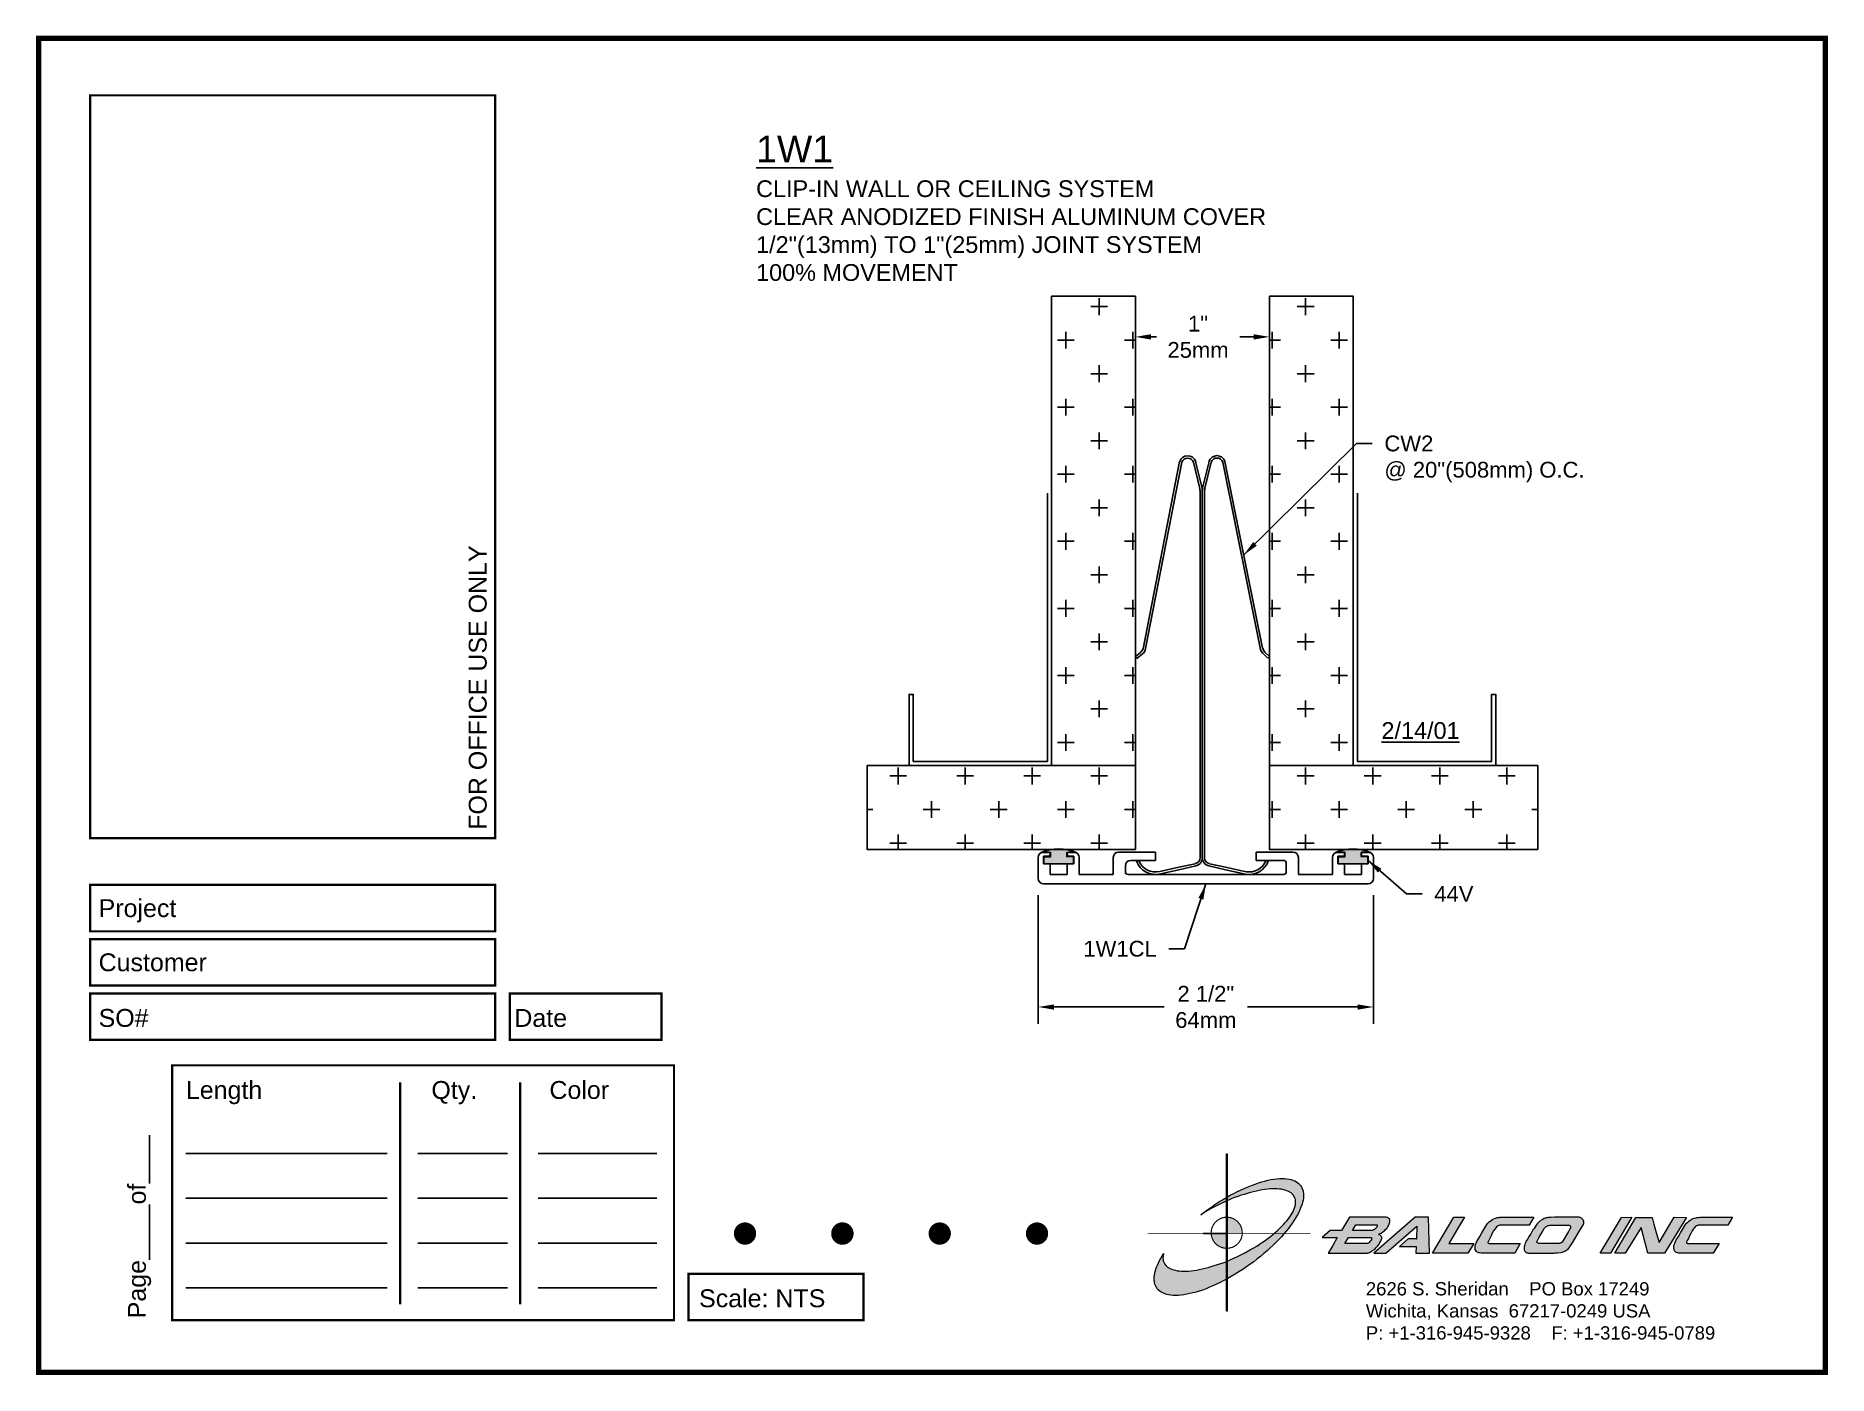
# Paper-space layout 'Layout1' of a CAD drawing. Header units: inches. Extents: x 0 to 10, y 0 to 7.5.
# The model-space entities are those that its viewports show. They can reach past a viewport. Long polylines and large blocks are cut down to what shows.
import ezdxf

# ---------------------------------------------------------------- set-up
doc = ezdxf.new("R2010")
doc.units = ezdxf.units.IN
doc.header["$MEASUREMENT"] = 0
for name, color, linetype in [('Anchors', 4, 'Continuous'), ('Border', 7, 'Continuous'), ('Conditions', 1, 'Continuous'), ('Dimensions', 3, 'Continuous'), ('Fillers', 2, 'Continuous'), ('Metals', 7, 'Continuous'), ('Text', 2, 'Continuous')]:
    doc.layers.add(name, color=color, linetype=linetype)
doc.styles.add('Arial', font='arial.ttf')
doc.dimstyles.new('Arial', dxfattribs={"dimtxt": 0.1175, "dimasz": 0.1175, "dimexe": 0.125, "dimexo": 0.125, "dimgap": 0.09, "dimtad": 0, "dimtih": 1, "dimtoh": 1, "dimdec": 4, "dimzin": 0, "dimdsep": 46, "dimlunit": 4, "dimtxsty": 'Arial', "dimcen": 0.09, "dimadec": 0, "dimazin": 0, "dimtfac": 1, "dimtdec": 4, "dimtofl": 0, "dimtmove": 0, "dimatfit": 3, "dimfxl": 0, "dimfrac": 2, "dimtolj": 1, "dimtzin": 0, "dimarcsym": 0})

# ---------------------------------------------------------------- blocks, each defined once
blk = doc.blocks.new('CADlogo')
h = blk.add_hatch(color=256)
h.paths.add_polyline_path([(0.918, 1.81), (0.909, 1.81), (0.909, 1.322), (0.918, 1.327)])
h.paths.add_polyline_path([(0.918, 1.285), (0.909, 1.281), (0.909, 1.1), (0.918, 1.1)])
h.paths.add_polyline_path([(0.918, 0.917), (0.909, 0.917), (0.909, 0.762), (0.909, 0.753), (0.91, 0.753), (0.918, 0.753)])
h.paths.add_polyline_path([(0.918, 1.091), (0.918, 1.1), (0.91, 1.1), (0.909, 1.1), (0.909, 0.917), (0.918, 0.917), (0.918, 0.919), (0.915, 0.919)])
h.paths.add_polyline_path([(0.918, 0.412), (0.909, 0.407), (0.909, 0.049), (0.918, 0.049)])
h.paths.add_polyline_path([(0.918, 0.753), (0.909, 0.753), (0.909, 0.606), (0.918, 0.609)])
h.paths.add_polyline_path([(0.918, 0.609), (0.909, 0.606), (0.909, 0.407), (0.918, 0.412)])
h.paths.add_polyline_path([(0.918, 1.327), (0.909, 1.322), (0.909, 1.281), (0.918, 1.285)])
h = blk.add_hatch(color=175)
h.paths.add_polyline_path([(0.574, 0.51), (0.543, 0.506), (0.514, 0.502), (0.487, 0.499), (0.459, 0.499), (0.432, 0.497), (0.406, 0.499), (0.382, 0.5), (0.36, 0.502), (0.338, 0.508), (0.318, 0.511), (0.298, 0.519), (0.282, 0.526), (0.265, 0.533), (0.252, 0.543), (0.24, 0.553), (0.234, 0.559), (0.229, 0.564), (0.22, 0.577), (0.212, 0.592), (0.205, 0.607), (0.203, 0.616), (0.201, 0.627), (0.199, 0.643), (0.201, 0.66), (0.201, 0.671), (0.205, 0.682), (0.207, 0.694), (0.19, 0.667), (0.176, 0.641), (0.161, 0.616), (0.148, 0.59), (0.137, 0.566), (0.128, 0.543), (0.119, 0.519), (0.113, 0.495), (0.108, 0.473), (0.104, 0.451), (0.103, 0.44), (0.103, 0.429), (0.101, 0.409), (0.103, 0.391), (0.104, 0.38), (0.106, 0.371), (0.11, 0.352), (0.115, 0.336), (0.124, 0.318), (0.13, 0.31), (0.135, 0.301), (0.143, 0.294), (0.15, 0.286), (0.165, 0.274), (0.181, 0.263), (0.199, 0.254), (0.22, 0.244), (0.242, 0.237), (0.263, 0.232), (0.289, 0.228), (0.315, 0.226), (0.342, 0.226), (0.371, 0.226), (0.402, 0.23), (0.434, 0.233), (0.467, 0.239), (0.499, 0.246), (0.534, 0.254), (0.571, 0.263), (0.606, 0.275), (0.644, 0.286), (0.682, 0.301), (0.721, 0.318), (0.759, 0.334), (0.799, 0.352), (0.841, 0.371), (0.882, 0.393), (0.909, 0.407), (0.909, 0.606), (0.884, 0.596), (0.847, 0.583), (0.81, 0.57), (0.774, 0.559), (0.739, 0.548), (0.704, 0.537), (0.671, 0.53), (0.638, 0.522), (0.606, 0.515)])
h.paths.add_polyline_path([(1.18, 0.738), (1.109, 0.698), (1.034, 0.661), (0.957, 0.627), (0.918, 0.609), (0.918, 0.412), (0.924, 0.414), (0.964, 0.438), (1.006, 0.462), (1.05, 0.489), (1.092, 0.517), (1.134, 0.544), (1.174, 0.574), (1.215, 0.603), (1.253, 0.634), (1.291, 0.663), (1.328, 0.694), (1.365, 0.725), (1.399, 0.757), (1.432, 0.788), (1.463, 0.819), (1.494, 0.85), (1.524, 0.883), (1.554, 0.917), (1.44, 0.917), (1.429, 0.908), (1.401, 0.886), (1.374, 0.864), (1.343, 0.842), (1.312, 0.822), (1.28, 0.8), (1.248, 0.778), (1.215, 0.758)])
h.paths.add_polyline_path([(1.769, 1.382), (1.767, 1.393), (1.763, 1.404), (1.758, 1.422), (1.749, 1.441), (1.743, 1.45), (1.738, 1.457), (1.73, 1.464), (1.725, 1.472), (1.709, 1.485), (1.692, 1.496), (1.674, 1.506), (1.654, 1.514), (1.632, 1.521), (1.61, 1.527), (1.584, 1.53), (1.559, 1.532), (1.531, 1.532), (1.502, 1.532), (1.471, 1.53), (1.44, 1.527), (1.407, 1.521), (1.374, 1.514), (1.339, 1.505), (1.304, 1.496), (1.268, 1.485), (1.229, 1.472), (1.191, 1.457), (1.152, 1.442), (1.114, 1.426), (1.074, 1.408), (1.034, 1.388), (0.991, 1.367), (0.951, 1.346), (0.918, 1.327), (0.918, 1.285), (0.926, 1.289), (0.964, 1.305), (1.001, 1.32), (1.037, 1.333), (1.074, 1.346), (1.109, 1.356), (1.143, 1.367), (1.178, 1.378), (1.213, 1.386), (1.246, 1.393), (1.277, 1.4), (1.31, 1.406), (1.339, 1.41), (1.368, 1.413), (1.398, 1.417), (1.425, 1.417), (1.452, 1.419), (1.476, 1.417), (1.502, 1.415), (1.524, 1.413), (1.546, 1.408), (1.566, 1.404), (1.584, 1.397), (1.602, 1.389), (1.617, 1.382), (1.632, 1.373), (1.644, 1.362), (1.65, 1.356), (1.655, 1.351), (1.665, 1.338), (1.672, 1.325), (1.677, 1.309), (1.681, 1.294), (1.683, 1.278), (1.683, 1.261), (1.683, 1.252), (1.681, 1.243), (1.677, 1.225), (1.672, 1.207), (1.665, 1.186), (1.655, 1.166), (1.644, 1.146), (1.632, 1.126), (1.619, 1.106), (1.602, 1.084), (1.586, 1.062), (1.568, 1.04), (1.548, 1.018), (1.527, 0.996), (1.504, 0.974), (1.48, 0.952), (1.456, 0.93), (1.44, 0.917), (1.554, 0.917), (1.579, 0.945), (1.602, 0.976), (1.626, 1.007), (1.648, 1.038), (1.668, 1.067), (1.687, 1.097), (1.703, 1.128), (1.719, 1.155), (1.732, 1.185), (1.743, 1.212), (1.752, 1.239), (1.758, 1.252), (1.762, 1.265), (1.767, 1.291), (1.771, 1.314), (1.771, 1.327), (1.773, 1.338), (1.771, 1.362), (1.771, 1.373)])
h.paths.add_polyline_path([(0.867, 1.296), (0.825, 1.271), (0.781, 1.243), (0.741, 1.214), (0.701, 1.186), (0.66, 1.157), (0.622, 1.128), (0.675, 1.161), (0.732, 1.194), (0.79, 1.225), (0.82, 1.239), (0.851, 1.254), (0.909, 1.281), (0.909, 1.322)])
h = blk.add_hatch(color=256)
h.paths.add_polyline_path([(1.074, 0.991), (1.07, 1.001), (1.065, 1.011), (1.059, 1.021), (1.053, 1.03), (1.046, 1.038), (1.039, 1.047), (1.031, 1.054), (1.022, 1.062), (1.014, 1.068), (1.004, 1.074), (0.995, 1.08), (0.985, 1.085), (0.975, 1.089), (0.964, 1.093), (0.954, 1.096), (0.943, 1.098), (0.932, 1.099), (0.921, 1.1), (0.918, 1.1), (0.918, 0.917), (0.94, 0.917), (1.086, 0.917), (1.087, 0.927), (1.086, 0.938), (1.085, 0.949), (1.083, 0.96), (1.081, 0.97), (1.078, 0.981)])
h.paths.add_polyline_path([(0.909, 0.917), (0.739, 0.917), (0.74, 0.91), (0.741, 0.899), (0.743, 0.888), (0.746, 0.878), (0.75, 0.867), (0.754, 0.857), (0.758, 0.847), (0.764, 0.837), (0.77, 0.828), (0.776, 0.819), (0.783, 0.811), (0.791, 0.803), (0.799, 0.795), (0.808, 0.788), (0.817, 0.782), (0.826, 0.776), (0.836, 0.771), (0.846, 0.766), (0.856, 0.762), (0.867, 0.759), (0.877, 0.757), (0.888, 0.755), (0.899, 0.753), (0.909, 0.753)])
h.paths.add_polyline_path([(0.918, 1.1), (0.91, 1.1), (0.909, 1.1), (0.909, 0.917), (0.918, 0.917)])
h = blk.add_hatch(color=256)
h.paths.add_polyline_path([(2.148, 0.874), (2.098, 0.784), (2.049, 0.7), (2.484, 0.7), (2.491, 0.702), (2.501, 0.703), (2.508, 0.705), (2.512, 0.707), (2.517, 0.711), (2.532, 0.72), (2.546, 0.729), (2.554, 0.735), (2.563, 0.74), (2.572, 0.747), (2.581, 0.757), (2.59, 0.768), (2.599, 0.777), (2.616, 0.799), (2.623, 0.811), (2.63, 0.822), (2.636, 0.833), (2.641, 0.844), (2.645, 0.855), (2.647, 0.864), (2.647, 0.879), (2.645, 0.883), (2.641, 0.886), (2.638, 0.892), (2.629, 0.899), (2.619, 0.905), (2.612, 0.91), (2.64, 0.921), (2.658, 0.936), (2.669, 0.943), (2.678, 0.95), (2.694, 0.967), (2.702, 0.976), (2.709, 0.985), (2.716, 0.994), (2.722, 1.005), (2.727, 1.014), (2.731, 1.025), (2.735, 1.038), (2.736, 1.049), (2.738, 1.062), (2.738, 1.073), (2.733, 1.082), (2.727, 1.088), (2.72, 1.093), (2.713, 1.097), (2.704, 1.099), (2.694, 1.1), (2.685, 1.102), (2.674, 1.102), (2.285, 1.102), (2.195, 0.952), (2.069, 0.952), (1.981, 0.874)])
h.paths.add_polyline_path([(2.274, 0.874), (2.53, 0.874), (2.534, 0.865), (2.532, 0.852), (2.524, 0.841), (2.515, 0.828), (2.505, 0.815), (2.493, 0.81), (2.49, 0.808), (2.235, 0.808)], flags=16)
h.paths.add_polyline_path([(2.321, 0.952), (2.356, 1.014), (2.587, 1.014), (2.592, 1.014), (2.597, 1.014), (2.597, 1.003), (2.59, 0.991), (2.583, 0.98), (2.569, 0.966), (2.555, 0.958), (2.546, 0.952), (2.535, 0.952)], flags=16)
h.paths.add_polyline_path([(3.04, 1.002), (3.036, 0.859), (2.941, 0.859), (2.844, 0.773), (3.031, 0.773), (3.027, 0.7), (3.181, 0.7), (3.168, 1.102), (3.02, 1.102), (2.557, 0.7), (2.694, 0.7)])
h.paths.add_polyline_path([(3.214, 0.7), (3.611, 0.7), (3.675, 0.808), (3.397, 0.808), (3.441, 0.881), (3.483, 0.952), (3.574, 1.102), (3.454, 1.102)])
h.paths.add_polyline_path([(3.788, 0.965), (3.766, 0.927), (3.743, 0.885), (3.721, 0.846), (3.71, 0.83), (3.702, 0.811), (3.697, 0.795), (3.693, 0.778), (3.691, 0.769), (3.691, 0.76), (3.691, 0.749), (3.693, 0.74), (3.7, 0.727), (3.708, 0.716), (3.711, 0.714), (3.724, 0.705), (3.733, 0.702), (3.744, 0.702), (3.757, 0.7), (3.774, 0.7), (4.134, 0.7), (4.196, 0.808), (3.854, 0.808), (3.841, 0.808), (3.833, 0.816), (3.836, 0.826), (3.843, 0.841), (3.856, 0.864), (3.869, 0.892), (3.883, 0.921), (3.898, 0.949), (3.914, 0.972), (3.924, 0.983), (3.931, 0.992), (3.943, 1.002), (3.954, 1.008), (3.969, 1.011), (4.297, 1.011), (4.346, 1.102), (4.238, 1.102), (4.15, 1.102), (4.075, 1.1), (3.997, 1.102), (3.982, 1.1), (3.968, 1.1), (3.955, 1.099), (3.942, 1.097), (3.92, 1.089), (3.9, 1.082), (3.889, 1.078), (3.88, 1.073), (3.863, 1.062), (3.849, 1.049), (3.834, 1.035), (3.821, 1.018), (3.81, 1.002), (3.799, 0.983)])
h.paths.add_polyline_path([(4.509, 1.097), (4.496, 1.095), (4.485, 1.093), (4.476, 1.089), (4.465, 1.086), (4.447, 1.077), (4.43, 1.066), (4.421, 1.06), (4.414, 1.055), (4.399, 1.04), (4.386, 1.025), (4.372, 1.011), (4.361, 0.994), (4.35, 0.976), (4.337, 0.96), (4.317, 0.923), (4.297, 0.888), (4.275, 0.855), (4.26, 0.828), (4.255, 0.813), (4.247, 0.799), (4.244, 0.784), (4.242, 0.777), (4.24, 0.769), (4.238, 0.753), (4.238, 0.735), (4.246, 0.722), (4.251, 0.714), (4.253, 0.713), (4.257, 0.711), (4.262, 0.705), (4.269, 0.703), (4.278, 0.702), (4.289, 0.7), (4.564, 0.7), (4.571, 0.7), (4.584, 0.702), (4.613, 0.703), (4.648, 0.707), (4.664, 0.709), (4.677, 0.713), (4.686, 0.716), (4.694, 0.722), (4.705, 0.727), (4.717, 0.735), (4.73, 0.744), (4.741, 0.755), (4.752, 0.769), (4.781, 0.815), (4.833, 0.903), (4.906, 1.025), (4.908, 1.035), (4.908, 1.046), (4.906, 1.051), (4.906, 1.057), (4.9, 1.069), (4.893, 1.08), (4.889, 1.082), (4.888, 1.086), (4.88, 1.089), (4.873, 1.093), (4.866, 1.097), (4.856, 1.1), (4.846, 1.1), (4.844, 1.1), (4.73, 1.1), (4.626, 1.1), (4.58, 1.1), (4.542, 1.099), (4.524, 1.099)])
h.paths.add_polyline_path([(4.527, 1.011), (4.54, 1.011), (4.745, 1.011), (4.752, 1.003), (4.758, 0.998), (4.758, 0.985), (4.756, 0.98), (4.754, 0.974), (4.749, 0.965), (4.743, 0.956), (4.734, 0.941), (4.663, 0.821), (4.648, 0.812), (4.639, 0.81), (4.633, 0.808), (4.622, 0.808), (4.61, 0.808), (4.416, 0.808), (4.398, 0.808), (4.39, 0.813), (4.387, 0.813), (4.385, 0.819), (4.378, 0.825), (4.385, 0.832), (4.408, 0.877), (4.428, 0.914), (4.447, 0.945), (4.454, 0.96), (4.461, 0.971), (4.474, 0.986), (4.487, 0.996), (4.496, 1.002), (4.508, 1.009), (4.516, 1.009)], flags=16)
h.paths.add_polyline_path([(5.089, 0.698), (5.206, 0.698), (5.445, 1.1), (5.33, 1.099)])
h.paths.add_polyline_path([(5.489, 1.099), (5.252, 0.698), (5.37, 0.698), (5.548, 0.987), (5.621, 0.698), (5.811, 0.698), (6.055, 1.099), (5.919, 1.1), (5.749, 0.817), (5.709, 0.954), (5.691, 1.024), (5.672, 1.099)])
h.paths.add_polyline_path([(6.086, 1.06), (6.069, 1.047), (6.056, 1.035), (6.044, 1.018), (6.031, 1.002), (6.02, 0.983), (6.009, 0.965), (5.987, 0.925), (5.965, 0.885), (5.941, 0.846), (5.932, 0.828), (5.923, 0.811), (5.917, 0.795), (5.914, 0.778), (5.912, 0.769), (5.912, 0.758), (5.914, 0.749), (5.916, 0.738), (5.921, 0.725), (5.928, 0.716), (5.936, 0.709), (5.945, 0.705), (5.954, 0.702), (5.965, 0.7), (5.98, 0.7), (5.994, 0.7), (6.355, 0.7), (6.419, 0.806), (6.073, 0.806), (6.056, 0.811), (6.056, 0.821), (6.056, 0.826), (6.064, 0.841), (6.077, 0.864), (6.089, 0.892), (6.104, 0.919), (6.119, 0.947), (6.135, 0.972), (6.144, 0.983), (6.153, 0.992), (6.163, 1), (6.166, 1.003), (6.172, 1.005), (6.178, 1.008), (6.19, 1.011), (6.517, 1.011), (6.569, 1.1), (6.459, 1.102), (6.373, 1.1), (6.296, 1.1), (6.217, 1.1), (6.203, 1.1), (6.19, 1.099), (6.175, 1.099), (6.164, 1.095), (6.141, 1.089), (6.12, 1.082), (6.111, 1.077), (6.102, 1.073)])
blk.add_hatch(color=256).paths.add_polyline_path([(0.918, 0.609), (0.909, 0.606), (0.909, 0.407), (0.918, 0.412)])
for q in [(0.65, 0.917), (0.909, 0.648)]:
    blk.add_line((0.909, 0.917), q)
at = {"color": 7, "lineweight": 0}
for points in [[(0.909, 1.81), (0.918, 1.81), (0.918, 0.049), (0.909, 0.049), (0.909, 1.81)], [(2.738, 1.073), (2.733, 1.082), (2.727, 1.088), (2.72, 1.093), (2.713, 1.097), (2.704, 1.099), (2.694, 1.1), (2.685, 1.102), (2.674, 1.102), (2.285, 1.102), (2.195, 0.952), (2.069, 0.952), (1.981, 0.874), (2.148, 0.874), (2.098, 0.784), (2.049, 0.7), (2.484, 0.7), (2.491, 0.702), (2.501, 0.703), (2.508, 0.705), (2.512, 0.707), (2.517, 0.711), (2.532, 0.72), (2.546, 0.729), (2.554, 0.735), (2.563, 0.74), (2.572, 0.747), (2.581, 0.757), (2.59, 0.768), (2.599, 0.777), (2.616, 0.799), (2.623, 0.811), (2.63, 0.822), (2.636, 0.833), (2.641, 0.844), (2.645, 0.855), (2.647, 0.864), (2.647, 0.874), (2.647, 0.879), (2.645, 0.883), (2.641, 0.886), (2.638, 0.892), (2.629, 0.899), (2.619, 0.905), (2.612, 0.91), (2.64, 0.921), (2.658, 0.936), (2.669, 0.943), (2.678, 0.95), (2.694, 0.967), (2.702, 0.976), (2.709, 0.985), (2.716, 0.994), (2.722, 1.005), (2.727, 1.014), (2.731, 1.025), (2.735, 1.038), (2.736, 1.049), (2.738, 1.062), (2.738, 1.073), (2.738, 1.073)], [(2.587, 0.985), (2.583, 0.98), (2.572, 0.969), (2.565, 0.963), (2.555, 0.958), (2.546, 0.952), (2.535, 0.952), (2.321, 0.952), (2.356, 1.014), (2.587, 1.014), (2.592, 1.014), (2.594, 1.014), (2.596, 1.013), (2.597, 1.011), (2.597, 1.005), (2.596, 1), (2.59, 0.991), (2.587, 0.985), (2.587, 0.985)], [(3.027, 0.7), (3.181, 0.7), (3.168, 1.102), (3.02, 1.102), (2.557, 0.7), (2.694, 0.7), (3.04, 1.002), (3.036, 0.859), (3.038, 0.859), (2.941, 0.859), (2.844, 0.773), (3.031, 0.773), (3.027, 0.7), (3.027, 0.7)], [(3.214, 0.7), (3.454, 1.102), (3.574, 1.102), (3.483, 0.952), (3.441, 0.881), (3.397, 0.808), (3.675, 0.808), (3.611, 0.7), (3.214, 0.7), (3.214, 0.7)], [(3.969, 1.011), (3.96, 1.009), (3.955, 1.007), (3.949, 1.005), (3.946, 1.003), (3.94, 1), (3.931, 0.992), (3.924, 0.983), (3.914, 0.972), (3.898, 0.949), (3.883, 0.921), (3.869, 0.892), (3.856, 0.864), (3.843, 0.841), (3.836, 0.826), (3.834, 0.821), (3.834, 0.817), (3.836, 0.813), (3.839, 0.81), (3.847, 0.808), (3.854, 0.808), (4.196, 0.808), (4.134, 0.7), (3.774, 0.7), (3.757, 0.7), (3.744, 0.702), (3.733, 0.702), (3.724, 0.705), (3.715, 0.711), (3.711, 0.713), (3.708, 0.716), (3.7, 0.727), (3.693, 0.74), (3.691, 0.749), (3.691, 0.76), (3.691, 0.769), (3.693, 0.778), (3.697, 0.795), (3.702, 0.811), (3.71, 0.83), (3.721, 0.846), (3.743, 0.885), (3.766, 0.927), (3.788, 0.965), (3.799, 0.983), (3.81, 1.002), (3.821, 1.018), (3.834, 1.035), (3.849, 1.049), (3.863, 1.062), (3.88, 1.073), (3.889, 1.078), (3.9, 1.082), (3.92, 1.089), (3.942, 1.097), (3.955, 1.099), (3.968, 1.1), (3.982, 1.1), (3.997, 1.102), (4.075, 1.1), (4.15, 1.102), (4.238, 1.102), (4.346, 1.102), (4.297, 1.011), (3.969, 1.011), (3.969, 1.011)], [(4.846, 1.1), (4.844, 1.1), (4.73, 1.1), (4.626, 1.1), (4.58, 1.1), (4.542, 1.099), (4.524, 1.099), (4.509, 1.097), (4.496, 1.095), (4.485, 1.093), (4.476, 1.089), (4.465, 1.086), (4.447, 1.077), (4.43, 1.066), (4.421, 1.06), (4.414, 1.055), (4.399, 1.04), (4.386, 1.025), (4.372, 1.011), (4.361, 0.994), (4.35, 0.976), (4.337, 0.96), (4.317, 0.923), (4.297, 0.888), (4.275, 0.855), (4.26, 0.828), (4.255, 0.813), (4.247, 0.799), (4.244, 0.784), (4.242, 0.777), (4.24, 0.769), (4.238, 0.753), (4.238, 0.735), (4.246, 0.722), (4.251, 0.714), (4.253, 0.713), (4.257, 0.711), (4.262, 0.705), (4.269, 0.703), (4.278, 0.702), (4.289, 0.7), (4.564, 0.7), (4.571, 0.7), (4.584, 0.702), (4.613, 0.703), (4.648, 0.707), (4.664, 0.709), (4.677, 0.713), (4.686, 0.716), (4.694, 0.722), (4.705, 0.727), (4.717, 0.735), (4.73, 0.744), (4.741, 0.755), (4.752, 0.769), (4.781, 0.815), (4.833, 0.903), (4.906, 1.025), (4.908, 1.035), (4.908, 1.046), (4.906, 1.051), (4.906, 1.057), (4.9, 1.069), (4.897, 1.075), (4.893, 1.08), (4.889, 1.082), (4.888, 1.086), (4.88, 1.089), (4.873, 1.093), (4.866, 1.097), (4.856, 1.1), (4.846, 1.1), (4.846, 1.1)], [(4.734, 0.941), (4.663, 0.821), (4.653, 0.815), (4.646, 0.811), (4.639, 0.81), (4.633, 0.808), (4.622, 0.808), (4.61, 0.808), (4.416, 0.808), (4.403, 0.808), (4.396, 0.81), (4.39, 0.813), (4.388, 0.813), (4.386, 0.815), (4.385, 0.819), (4.383, 0.821), (4.383, 0.826), (4.383, 0.83), (4.385, 0.832), (4.408, 0.877), (4.428, 0.914), (4.447, 0.945), (4.454, 0.96), (4.461, 0.971), (4.471, 0.982), (4.478, 0.989), (4.487, 0.996), (4.496, 1.002), (4.505, 1.007), (4.511, 1.009), (4.516, 1.009), (4.527, 1.011), (4.54, 1.011), (4.743, 1.011), (4.749, 1.007), (4.752, 1.003), (4.756, 1), (4.758, 0.994), (4.758, 0.985), (4.756, 0.98), (4.754, 0.974), (4.749, 0.965), (4.743, 0.956), (4.734, 0.941), (4.734, 0.941)], [(5.089, 0.698), (5.33, 1.099), (5.445, 1.1), (5.206, 0.698), (5.091, 0.698), (5.089, 0.698), (5.089, 0.698)], [(5.811, 0.698), (5.621, 0.698), (5.548, 0.987), (5.37, 0.698), (5.252, 0.698), (5.489, 1.099), (5.672, 1.099), (5.691, 1.024), (5.709, 0.954), (5.749, 0.817), (5.919, 1.1), (6.055, 1.099), (5.811, 0.698), (5.811, 0.698)], [(6.19, 1.011), (6.181, 1.009), (6.175, 1.007), (6.172, 1.005), (6.166, 1.003), (6.163, 1), (6.153, 0.992), (6.144, 0.983), (6.135, 0.972), (6.119, 0.947), (6.104, 0.919), (6.089, 0.892), (6.077, 0.864), (6.064, 0.841), (6.056, 0.826), (6.056, 0.821), (6.056, 0.815), (6.058, 0.811), (6.062, 0.81), (6.067, 0.808), (6.077, 0.806), (6.419, 0.806), (6.355, 0.7), (5.994, 0.7), (5.98, 0.7), (5.965, 0.7), (5.954, 0.702), (5.945, 0.705), (5.936, 0.709), (5.932, 0.713), (5.928, 0.716), (5.921, 0.725), (5.916, 0.738), (5.914, 0.749), (5.912, 0.758), (5.912, 0.769), (5.914, 0.778), (5.917, 0.795), (5.923, 0.811), (5.932, 0.828), (5.941, 0.846), (5.965, 0.885), (5.987, 0.925), (6.009, 0.965), (6.02, 0.983), (6.031, 1.002), (6.044, 1.018), (6.056, 1.035), (6.069, 1.047), (6.086, 1.06), (6.102, 1.073), (6.111, 1.077), (6.12, 1.082), (6.141, 1.089), (6.164, 1.095), (6.175, 1.099), (6.19, 1.099), (6.203, 1.1), (6.217, 1.1), (6.296, 1.1), (6.373, 1.1), (6.459, 1.102), (6.569, 1.1), (6.517, 1.011), (6.19, 1.011), (6.19, 1.011)], [(2.484, 0.808), (2.235, 0.808), (2.274, 0.874), (2.524, 0.874), (2.53, 0.872), (2.532, 0.87), (2.533, 0.866), (2.533, 0.863), (2.532, 0.852), (2.524, 0.841), (2.515, 0.828), (2.506, 0.817), (2.501, 0.813), (2.493, 0.81), (2.49, 0.808), (2.486, 0.808), (2.484, 0.808), (2.484, 0.808)]]:
    blk.add_lwpolyline(points, dxfattribs=at)
at = {"color": 175, "lineweight": 0}
blk.add_lwpolyline([(1.758, 1.422), (1.763, 1.404), (1.767, 1.393), (1.769, 1.382), (1.771, 1.373), (1.771, 1.362), (1.773, 1.338), (1.771, 1.327), (1.771, 1.314), (1.767, 1.291), (1.762, 1.265), (1.758, 1.252), (1.752, 1.239), (1.743, 1.212), (1.732, 1.185), (1.719, 1.155), (1.703, 1.128), (1.687, 1.097), (1.668, 1.067), (1.648, 1.038), (1.626, 1.007), (1.602, 0.976), (1.579, 0.945), (1.551, 0.914), (1.524, 0.883), (1.494, 0.85), (1.463, 0.819), (1.432, 0.788), (1.399, 0.757), (1.365, 0.725), (1.328, 0.694), (1.291, 0.663), (1.253, 0.634), (1.215, 0.603), (1.174, 0.574), (1.134, 0.544), (1.092, 0.517), (1.05, 0.489), (1.006, 0.462), (0.964, 0.438), (0.924, 0.414), (0.882, 0.393), (0.841, 0.371), (0.799, 0.352), (0.759, 0.334), (0.721, 0.318), (0.682, 0.301), (0.644, 0.286), (0.606, 0.275), (0.571, 0.263), (0.534, 0.254), (0.499, 0.246), (0.467, 0.239), (0.434, 0.233), (0.402, 0.23), (0.371, 0.226), (0.342, 0.226), (0.315, 0.226), (0.289, 0.228), (0.263, 0.232), (0.242, 0.237), (0.22, 0.244), (0.199, 0.254), (0.181, 0.263), (0.165, 0.274), (0.15, 0.286), (0.143, 0.294), (0.135, 0.301), (0.13, 0.31), (0.124, 0.318), (0.115, 0.336), (0.11, 0.352), (0.106, 0.371), (0.104, 0.38), (0.103, 0.391), (0.101, 0.409), (0.103, 0.429), (0.103, 0.44), (0.104, 0.451), (0.108, 0.473), (0.113, 0.495), (0.119, 0.519), (0.128, 0.543), (0.137, 0.566), (0.148, 0.59), (0.161, 0.616), (0.176, 0.641), (0.19, 0.667), (0.207, 0.694), (0.205, 0.682), (0.201, 0.671), (0.201, 0.66), (0.199, 0.649), (0.199, 0.638), (0.201, 0.627), (0.203, 0.616), (0.205, 0.607), (0.212, 0.592), (0.22, 0.577), (0.229, 0.564), (0.234, 0.559), (0.24, 0.553), (0.252, 0.543), (0.265, 0.533), (0.282, 0.526), (0.298, 0.519), (0.318, 0.511), (0.338, 0.508), (0.36, 0.502), (0.382, 0.5), (0.406, 0.499), (0.432, 0.497), (0.459, 0.499), (0.487, 0.499), (0.514, 0.502), (0.543, 0.506), (0.574, 0.51), (0.606, 0.515), (0.638, 0.522), (0.671, 0.53), (0.704, 0.537), (0.739, 0.548), (0.774, 0.559), (0.81, 0.57), (0.847, 0.583), (0.884, 0.596), (0.92, 0.61), (0.957, 0.627), (1.034, 0.661), (1.109, 0.698), (1.18, 0.738), (1.215, 0.758), (1.248, 0.778), (1.28, 0.8), (1.312, 0.822), (1.343, 0.842), (1.374, 0.864), (1.401, 0.886), (1.429, 0.908), (1.456, 0.93), (1.48, 0.952), (1.504, 0.974), (1.527, 0.996), (1.548, 1.018), (1.568, 1.04), (1.586, 1.062), (1.602, 1.084), (1.619, 1.106), (1.632, 1.126), (1.644, 1.146), (1.655, 1.166), (1.665, 1.186), (1.672, 1.207), (1.677, 1.225), (1.681, 1.243), (1.683, 1.252), (1.683, 1.261), (1.683, 1.278), (1.681, 1.294), (1.677, 1.309), (1.672, 1.325), (1.665, 1.338), (1.655, 1.351), (1.65, 1.356), (1.644, 1.362), (1.632, 1.373), (1.617, 1.382), (1.602, 1.389), (1.584, 1.397), (1.566, 1.404), (1.546, 1.408), (1.524, 1.413), (1.502, 1.415), (1.476, 1.417), (1.452, 1.419), (1.425, 1.417), (1.398, 1.417), (1.368, 1.413), (1.339, 1.41), (1.31, 1.406), (1.277, 1.4), (1.246, 1.393), (1.213, 1.386), (1.178, 1.378), (1.143, 1.367), (1.109, 1.356), (1.074, 1.346), (1.037, 1.333), (1.001, 1.32), (0.964, 1.305), (0.926, 1.289), (0.851, 1.254), (0.82, 1.239), (0.79, 1.225), (0.732, 1.194), (0.675, 1.161), (0.622, 1.128), (0.66, 1.157), (0.701, 1.186), (0.741, 1.214), (0.781, 1.243), (0.825, 1.271), (0.867, 1.296), (0.909, 1.322), (0.951, 1.346), (0.991, 1.367), (1.034, 1.388), (1.074, 1.408), (1.114, 1.426), (1.152, 1.442), (1.191, 1.457), (1.229, 1.472), (1.268, 1.485), (1.304, 1.496), (1.339, 1.505), (1.374, 1.514), (1.407, 1.521), (1.44, 1.527), (1.471, 1.53), (1.502, 1.532), (1.531, 1.532), (1.559, 1.532), (1.584, 1.53), (1.61, 1.527), (1.632, 1.521), (1.654, 1.514), (1.674, 1.506), (1.692, 1.496), (1.709, 1.485), (1.725, 1.472), (1.73, 1.464), (1.738, 1.457), (1.743, 1.45), (1.749, 1.441), (1.758, 1.422), (1.758, 1.422)], dxfattribs=at)
at = {"color": 7, "lineweight": 0, "const_width": 0.0128}
blk.add_lwpolyline([(1.087, 0.927), (1.086, 0.938), (1.085, 0.949), (1.083, 0.96), (1.081, 0.97), (1.078, 0.981), (1.074, 0.991), (1.07, 1.001), (1.065, 1.011), (1.059, 1.021), (1.053, 1.03), (1.046, 1.038), (1.039, 1.047), (1.031, 1.054), (1.022, 1.062), (1.014, 1.068), (1.004, 1.074), (0.995, 1.08), (0.985, 1.085), (0.975, 1.089), (0.964, 1.093), (0.954, 1.096), (0.943, 1.098), (0.932, 1.099), (0.921, 1.1), (0.91, 1.1), (0.899, 1.1), (0.888, 1.099), (0.877, 1.097), (0.867, 1.094), (0.856, 1.091), (0.846, 1.087), (0.836, 1.082), (0.826, 1.077), (0.817, 1.071), (0.808, 1.065), (0.799, 1.058), (0.791, 1.05), (0.783, 1.043), (0.776, 1.034), (0.77, 1.025), (0.764, 1.016), (0.758, 1.006), (0.754, 0.996), (0.75, 0.986), (0.746, 0.976), (0.743, 0.965), (0.741, 0.954), (0.74, 0.943), (0.739, 0.932), (0.739, 0.921), (0.74, 0.91), (0.741, 0.899), (0.743, 0.888), (0.746, 0.878), (0.75, 0.867), (0.754, 0.857), (0.758, 0.847), (0.764, 0.837), (0.77, 0.828), (0.776, 0.819), (0.783, 0.811), (0.791, 0.803), (0.799, 0.795), (0.808, 0.788), (0.817, 0.782), (0.826, 0.776), (0.836, 0.771), (0.846, 0.766), (0.856, 0.762), (0.867, 0.759), (0.877, 0.757), (0.888, 0.755), (0.899, 0.753), (0.91, 0.753), (0.921, 0.753), (0.932, 0.754), (0.943, 0.756), (0.954, 0.758), (0.964, 0.761), (0.975, 0.764), (0.985, 0.769), (0.995, 0.773), (1.004, 0.779), (1.014, 0.785), (1.022, 0.792), (1.031, 0.799), (1.039, 0.807), (1.046, 0.815), (1.053, 0.824), (1.059, 0.833), (1.065, 0.842), (1.07, 0.852), (1.074, 0.862), (1.078, 0.872), (1.081, 0.883), (1.083, 0.894), (1.085, 0.905), (1.086, 0.916), (1.087, 0.927)], dxfattribs=at)
at = {"color": 7, "lineweight": 0}
blk.add_lwpolyline([(1.853, 0.917, 0.0091, 0.0091, 0), (0.029, 0.917, 0.00366, 0.00366, 0), (0.029, 0.917, 0.00366, 0.00366, 0)], format="xyseb", dxfattribs=at)
blk = doc.blocks.new('ACADlogo')
blk.add_blockref('CADlogo', (-0.011, 7.152))
blk = doc.blocks.new('ejccornerdetailsheet')
at = {"layer": 'Border', "color": 253}
for p, q in [((0.823, 1.224), (1.95, 1.224)), ((2.122, 1.224), (2.622, 1.224)), ((2.794, 1.224), (3.457, 1.224)), ((0.823, 0.974), (1.95, 0.974)), ((2.122, 0.974), (2.622, 0.974)), ((2.794, 0.974), (3.457, 0.974)), ((0.823, 0.724), (1.95, 0.724)), ((2.122, 0.724), (2.622, 0.724)), ((2.794, 0.724), (3.457, 0.724)), ((0.823, 0.474), (1.95, 0.474)), ((2.122, 0.474), (2.622, 0.474)), ((2.794, 0.474), (3.457, 0.474))]:
    blk.add_line(p, q, dxfattribs=at)
at = {"layer": 'Border'}
for points, const_width in [([(0, 7.461), (9.993, 7.461), (9.993, 0), (0, 0)], 0.03), ([(0.289, 7.143), (2.554, 7.143), (2.554, 2.988), (0.289, 2.988)], 0.0125), ([(0.289, 2.727), (2.554, 2.727), (2.554, 2.467), (0.289, 2.467)], 0.0125), ([(0.289, 2.423), (2.554, 2.423), (2.554, 2.164), (0.289, 2.164)], 0.0125), ([(0.289, 2.12), (2.554, 2.12), (2.554, 1.86), (0.289, 1.86)], 0.0125), ([(2.636, 1.861), (2.636, 2.12), (3.484, 2.12), (3.484, 1.861)], 0.0125), ([(3.554, 0.292), (0.747, 0.292), (0.747, 1.718), (3.554, 1.718)], 0.0125), ([(3.635, 0.552), (4.614, 0.552), (4.614, 0.293), (3.635, 0.293)], 0.0125)]:
    blk.add_lwpolyline(points, close=True, dxfattribs=dict(at, const_width=const_width))
at = {"layer": 'Border', "const_width": 0.0125}
for points in [[(2.022, 1.623), (2.022, 0.382)], [(2.693, 1.623), (2.693, 0.382)]]:
    blk.add_lwpolyline(points, dxfattribs=at)
at = {"layer": 'Border', "color": 175, "const_width": 0.0625}
for points in [[(3.92, 0.777, 1), (3.982, 0.777, 1)], [(4.464, 0.777, 1), (4.527, 0.777, 1)], [(5.009, 0.777, 1), (5.071, 0.777, 1)], [(5.553, 0.777, 1), (5.615, 0.777, 1)]]:
    blk.add_lwpolyline(points, format="xyb", close=True, dxfattribs=at)
at = {"layer": 'Border', "xscale": 0.5, "yscale": 0.5, "zscale": 0.5}
blk.add_blockref('ACADlogo', (6.194, -3.258), dxfattribs=at)
at = {"layer": 'Border', "style": 'Arial'}
for s, p in [('FOR OFFICE USE ONLY', (2.506, 3.035)), ('Page%%u        %%uof%%u       ', (0.6, 0.303))]:
    blk.add_text(s, height=0.1, rotation=90, dxfattribs=at).set_placement(p)
for s, p in [('Project', (0.336, 2.547)), ('Customer', (0.336, 2.244)), ('SO#', (0.336, 1.933)), ('Date', (2.661, 1.933)), ('Length', (0.824, 1.53)), ('Qty.', (2.197, 1.53)), ('Color', (2.857, 1.53)), ('Scale: NTS', (3.694, 0.365))]:
    blk.add_text(s, height=0.1, dxfattribs=at).set_placement(p)
at = {"layer": 'Border', "insert": (7.423, 0.505), "char_height": 0.074, "width": 2.3438, "attachment_point": 1, "style": 'Arial'}
blk.add_mtext('2626 S. Sheridan    PO Box 17249\\PWichita, Kansas  67217-0249 USA \\PP: +1-316-945-9328    F: +1-316-945-0789', dxfattribs=at)
blk = doc.blocks.new('1W1CL')
for p, q in [((-1.25, 0.03), (-1.25, -0.127)), ((-1.21, 0.07), (0, 0.07)), ((-1.16, 0), (-1.035, 0)), ((-1.16, 0), (-1.16, -0.079)), ((-1.035, 0), (-1.035, -0.079)), ((-0.945, 0), (-0.945, -0.127)), ((-0.945, 0), (-0.69, 0)), ((-0.69, 0), (-0.69, -0.127)), ((-0.58, 0), (0, 0)), ((1.21, 0.07), (0, 0.07)), ((0.58, 0), (0, 0)), ((0.69, 0), (0.69, -0.127)), ((0.945, 0), (0.69, 0)), ((0.945, 0), (0.945, -0.127)), ((1.035, 0), (1.035, -0.079)), ((1.16, 0), (1.035, 0)), ((1.16, 0), (1.16, -0.079)), ((1.25, 0.03), (1.25, -0.127)), ((-1.21, -0.079), (-1.16, -0.079)), ((-1.21, -0.079), (-1.21, -0.137)), ((-1.035, -0.079), (-0.985, -0.079)), ((-0.985, -0.079), (-0.985, -0.137)), ((-0.6, -0.02), (-0.6, -0.065)), ((-0.56, -0.105), (-0.375, -0.105)), ((-0.375, -0.105), (-0.375, -0.167)), ((0.58, -0.105), (0.375, -0.105)), ((0.375, -0.105), (0.375, -0.167)), ((0.6, -0.02), (0.6, -0.085)), ((1.035, -0.079), (0.985, -0.079)), ((0.985, -0.079), (0.985, -0.137)), ((1.21, -0.079), (1.16, -0.079)), ((1.21, -0.079), (1.21, -0.137)), ((-1.21, -0.137), (-1.175, -0.137)), ((-1.21, -0.167), (-1.175, -0.167)), ((-1.02, -0.167), (-0.985, -0.167)), ((-1.019, -0.137), (-0.985, -0.137)), ((-0.65, -0.167), (-0.375, -0.167)), ((0.65, -0.167), (0.375, -0.167)), ((1.035, -0.137), (0.985, -0.137)), ((1.035, -0.167), (0.985, -0.167)), ((1.035, -0.137), (1.035, -0.167)), ((1.16, -0.137), (1.16, -0.167)), ((1.21, -0.137), (1.16, -0.137)), ((1.21, -0.167), (1.16, -0.167))]:
    blk.add_line(p, q)
for centre, radius, start, end in [((-1.21, 0.03), 0.04, 90, 180), ((-0.58, -0.02), 0.02, 90, 180), ((0.58, -0.02), 0.02, 0, 90), ((1.21, 0.03), 0.04, 0, 90), ((-1.21, -0.127), 0.04, 180, 270), ((-0.985, -0.127), 0.04, 270, 0), ((-0.65, -0.127), 0.04, 180, 270), ((-0.56, -0.065), 0.04, 180, 270), ((0.58, -0.085), 0.02, 270, 0), ((0.65, -0.127), 0.04, 270, 0), ((0.985, -0.127), 0.04, 180, 270), ((1.21, -0.127), 0.04, 270, 0), ((-1.175, -0.152), 0.015, 271.3682, 91.8557), ((-1.02, -0.152), 0.015, 86.0908, 270)]:
    blk.add_arc(centre, radius, start, end)
blk = doc.blocks.new('CW2')
for p, q in [((-0.491, 0.025), (-0.487, 0.024)), ((-0.487, 0.024), (-0.473, 0.024)), ((-0.317, 0.102), (-0.174, 0.071)), ((-0.174, 0.089), (-0.311, 0.119)), ((-0.049, 0.061), (-0.174, 0.089)), ((-0.174, 0.071), (-0.053, 0.044)), ((-0.017, 0), (-0.017, -2.739)), ((0, -1.058), (0, 0)), ((0, -2.741), (0, 0)), ((0.017, 0), (0.017, -2.746)), ((0.049, 0.061), (0.174, 0.089)), ((0.174, 0.071), (0.053, 0.044)), ((0.174, 0.089), (0.323, 0.122)), ((0.327, 0.105), (0.174, 0.071)), ((0.487, 0.024), (0.473, 0.024)), ((0.491, 0.025), (0.487, 0.024)), ((-0.488, -1.485), (-0.499, -1.5)), ((-0.499, -1.5), (-0.462, -1.531)), ((-0.446, -1.52), (-0.488, -1.485)), ((-0.442, -1.558), (-0.169, -2.954)), ((-0.152, -2.95), (-0.427, -1.547)), ((0.152, -2.95), (0.434, -1.553)), ((0.45, -1.563), (0.169, -2.955)), ((0.451, -1.525), (0.489, -1.488)), ((0.501, -1.501), (0.467, -1.534)), ((0.489, -1.488), (0.501, -1.501)), ((-0.019, -2.754), (-0.066, -2.95)), ((-0.05, -2.955), (-0.002, -2.756)), ((0.05, -2.955), (0.002, -2.756)), ((0.017, -2.746), (0.066, -2.95))]:
    blk.add_line(p, q)
for centre, radius, start, end in [((-0.35, -0.027), 0.151, 75.2459, 159.7414), ((-0.35, -0.027), 0.133, 75.5886, 157.6097), ((-0.062, 0), 0.045, 0, 77.5317), ((-0.062, 0), 0.0625, 0, 77.5317), ((0.062, 0), 0.0625, 102.4683, 180), ((0.062, 0), 0.045, 102.4683, 180), ((0.35, -0.027), 0.151, 20.2592, 100.2436), ((0.35, -0.027), 0.133, 22.3695, 99.8795), ((-0.501, -1.579), 0.0625, 19.7005, 50.6477), ((-0.485, -1.569), 0.0625, 19.7005, 50.6477), ((0.495, -1.569), 0.0625, 134.2182, 165.1654), ((0.511, -1.579), 0.0625, 134.2182, 165.1654), ((-0.08, -2.739), 0.0625, 346.4943, 360), ((-0.062, -2.741), 0.0625, 346.4943, 0), ((0.062, -2.741), 0.0625, 180, 193.5057), ((0.08, -2.739), 0.0625, 180, 193.5057), ((-0.109, -2.936), 0.0624, 196.5634, 342.4477), ((-0.109, -2.936), 0.0449, 197.5281, 342.4719), ((0.109, -2.936), 0.0627, 198.1978, 342.3829), ((0.109, -2.936), 0.045, 197.7808, 342.2192)]:
    blk.add_arc(centre, radius, start, end)
blk = doc.blocks.new('44v')
blk.add_hatch(color=256).paths.add_polyline_path([(0.11, 0), (-0.11, 0), (-0.11, -0.053), (-0.06, -0.053), (-0.06, -0.086), (-0.13, -0.086, 0.199136), (0.131, -0.086), (0.061, -0.086), (0.061, -0.054), (0.11, -0.054)])
blk.add_lwpolyline([(-0.13, -0.086), (-0.06, -0.086), (-0.06, -0.053), (-0.11, -0.053), (-0.11, 0), (0.11, 0), (0.11, -0.054), (0.061, -0.054), (0.061, -0.086), (0.131, -0.086, -0.199136)], format="xyb", close=True)
blk = doc.blocks.new('*D3')
at = {"layer": 'Defpoints', "color": 0}
for p in [(2.214, 1.826), (4.714, 1.826), (2.214, 0.868)]:
    blk.add_point(p, dxfattribs=at)
at = {"layer": 'Dimensions', "color": 0, "lineweight": -2}
for p, q in [((2.214, 1.701), (2.214, 0.743)), ((4.714, 1.701), (4.714, 0.743)), ((2.332, 0.868), (3.154, 0.868)), ((4.597, 0.868), (3.774, 0.868))]:
    blk.add_line(p, q, dxfattribs=at)
at = {"layer": 'Dimensions', "color": 0}
for points in [[(2.332, 0.887), (2.332, 0.848), (2.214, 0.868)], [(4.597, 0.887), (4.597, 0.848), (4.714, 0.868)]]:
    blk.add_solid(points, dxfattribs=at)
at = {"layer": 'Dimensions', "color": 0, "insert": (3.464, 0.868), "char_height": 0.1175, "attachment_point": 5, "style": 'Arial'}
blk.add_mtext('\\A1;2 1/2"\\P64mm', dxfattribs=at)
blk = doc.blocks.new('*D4')
at = {"layer": 'Defpoints', "color": 0}
for p in [(2.939, 6.168), (3.939, 6.168), (2.939, 5.865)]:
    blk.add_point(p, dxfattribs=at)
at = {"layer": 'Dimensions', "color": 0, "lineweight": -2}
for p, q in [((2.939, 6.043), (2.939, 5.74)), ((3.939, 6.043), (3.939, 5.74)), ((3.056, 5.865), (3.096, 5.865)), ((3.821, 5.865), (3.717, 5.865))]:
    blk.add_line(p, q, dxfattribs=at)
at = {"layer": 'Dimensions', "color": 0}
for points in [[(3.056, 5.885), (3.056, 5.845), (2.939, 5.865)], [(3.821, 5.885), (3.821, 5.845), (3.939, 5.865)]]:
    blk.add_solid(points, dxfattribs=at)
at = {"layer": 'Dimensions', "color": 0, "insert": (3.406, 5.865), "char_height": 0.1175, "attachment_point": 5, "style": 'Arial'}
blk.add_mtext('\\A1;1"\\P25mm', dxfattribs=at)

msp = doc.modelspace()

# ---------------------------------------------------------------- hatches: boundary and pattern name
at = {"layer": 'Conditions'}
h = msp.add_hatch(dxfattribs=at)
h.set_pattern_fill('CROSS', color=256, style=0)
h.set_pattern_definition([(360, (-2.64334, 7.3402), (0.25, -0.25), [0.125, -0.375]), (270, (-2.58084, 7.4027), (-0.25, -0.25), [0.125, -0.375])])
h.paths.add_polyline_path([(2.93867, 2.04304), (0.93867, 2.04304), (0.93867, 2.66804), (2.93867, 2.66804)])
h.paths.add_polyline_path([(2.93867, 2.66804), (2.31367, 2.66804), (2.31367, 4.69929), (2.31367, 6.16804), (2.93867, 6.16804)])
h = msp.add_hatch(dxfattribs=at)
h.set_pattern_fill('CROSS', color=256, style=0)
h.set_pattern_definition([(180, (9.52068, 7.3402), (-0.25, -0.25), [0.125, -0.375]), (270, (9.45818, 7.4027), (0.25, -0.25), [0.125, -0.375])])
h.paths.add_polyline_path([(3.93867, 2.04304), (5.93867, 2.04304), (5.93867, 2.66804), (3.93867, 2.66804)])
h.paths.add_polyline_path([(3.93867, 2.66804), (4.56367, 2.66804), (4.56367, 4.69929), (4.56367, 6.16804), (3.93867, 6.16804)])

# ---------------------------------------------------------------- linework, layer by layer
for points in [[(2.93867, 6.16804), (2.93867, 2.66804), (2.31367, 2.66804), (2.31367, 6.16804), (2.93867, 6.16804)], [(3.93867, 6.16804), (3.93867, 2.66804), (4.56367, 2.66804), (4.56367, 6.16804), (3.93867, 6.16804)], [(2.31367, 4.69929), (2.31367, 2.66804), (1.25117, 2.66804), (1.25117, 3.19929), (1.28242, 3.19929), (1.28242, 2.69929), (2.28242, 2.69929), (2.28242, 4.69929)], [(4.56367, 4.69929), (4.56367, 2.66804), (5.62617, 2.66804), (5.62617, 3.19929), (5.59492, 3.19929), (5.59492, 2.69929), (4.59492, 2.69929), (4.59492, 4.69929)], [(2.93867, 2.66804), (2.93867, 2.04304), (0.93867, 2.04304), (0.93867, 2.66804), (2.93867, 2.66804)], [(3.93867, 2.66804), (3.93867, 2.04304), (5.93867, 2.04304), (5.93867, 2.66804), (3.93867, 2.66804)]]:
    msp.add_lwpolyline(points, dxfattribs=at)

# ---------------------------------------------------------------- block references
at = {"layer": 'Anchors', "xscale": -1, "rotation": 180}
msp.add_blockref('CW2', (3.43786, 1.98064), dxfattribs=at)
at = {"layer": 'Fillers', "xscale": -1, "rotation": 180}
for p in [(2.36659, 1.93504), (4.56159, 1.93504)]:
    msp.add_blockref('44v', p, dxfattribs=at)
at = {"layer": 'Metals', "xscale": -1, "rotation": 180}
msp.add_blockref('1W1CL', (3.46409, 1.85604), dxfattribs=at)

# ---------------------------------------------------------------- texts
at = {"layer": 'Text', "attachment_point": 1, "style": 'Arial'}
for s, insert, char_height, width in [('{\\L1W1\\P\\H0.625x;\\lCLIP-IN WALL OR CEILING SYSTEM\\PCLEAR ANODIZED FINISH ALUMINUM COVER\\P1/2"(13mm) TO 1"(25mm) JOINT SYSTEM\\P100% MOVEMENT}', (0.11062, 7.36609), 0.2, 4.4375), ('{\\L2/14/01}', (4.77378, 2.99191), 0.125, 0.625)]:
    msp.add_mtext(s, dxfattribs=dict(at, insert=insert, char_height=char_height, width=width))
at = {"layer": 'Text', "char_height": 0.1175, "style": 'Arial'}
for s, insert, attachment_point in [('CW2\\P@ 20"(508mm) O.C.', (4.7956, 5.12907), 1), ('\\A1;44V', (5.16787, 1.77021), 1), ('\\A1;1W1CL', (3.0982, 1.24199), 9)]:
    msp.add_mtext(s, dxfattribs=dict(at, insert=insert, attachment_point=attachment_point))

# ---------------------------------------------------------------- dimensions: what is measured, and where the dimension line sits
at = {"layer": 'Dimensions'}
dim = msp.add_linear_dim(base=(2.93867, 5.86503), p1=(3.93867, 6.16804), p2=(2.93867, 6.16804), text='<>\\P25mm', dimstyle='Arial', dxfattribs=at)
dim.commit()
dim.dimension.update_dxf_attribs({"geometry": '*D4', "text_midpoint": (3.40628, 5.86503), "dimtype": 160})
dim = msp.add_linear_dim(base=(2.21409, 0.86778), p1=(4.71409, 1.82604), p2=(2.21409, 1.82604), text='<>\\P64mm', dimstyle='Arial', dxfattribs=at)
dim.commit()
dim.dimension.update_dxf_attribs({"geometry": '*D3', "text_midpoint": (3.46409, 0.86778)})

# ---------------------------------------------------------------- leaders
at = {"layer": 'Text', "annotation_type": 0, "has_hookline": 1}
for points, hookline_direction, text_width in [([(3.74748, 4.23936), (4.5881, 5.07032), (4.7056, 5.07032)], 0, 1.46963), ([(4.67125, 1.96191), (4.96037, 1.71146), (5.07787, 1.71146)], 0, 0.2887), ([(3.46409, 1.78604), (3.3057, 1.30074), (3.1882, 1.30074)], 1, 0.52362)]:
    msp.add_leader(points, dimstyle='Arial', dxfattribs=dict(at, hookline_direction=hookline_direction, text_width=text_width))

psp = doc.layouts.get("Layout1")

# ---------------------------------------------------------------- block references
psp.add_blockref('ejccornerdetailsheet', (0, 0))

# ---------------------------------------------------------------- viewports
at = {"layer": '0'}
psp.add_viewport(center=(4.99735, 3.7316), size=(9.9947, 7.458), view_center_point=(1.42322, 3.11785), view_height=9.944, dxfattribs=at)

doc.saveas('drawing.dxf')
